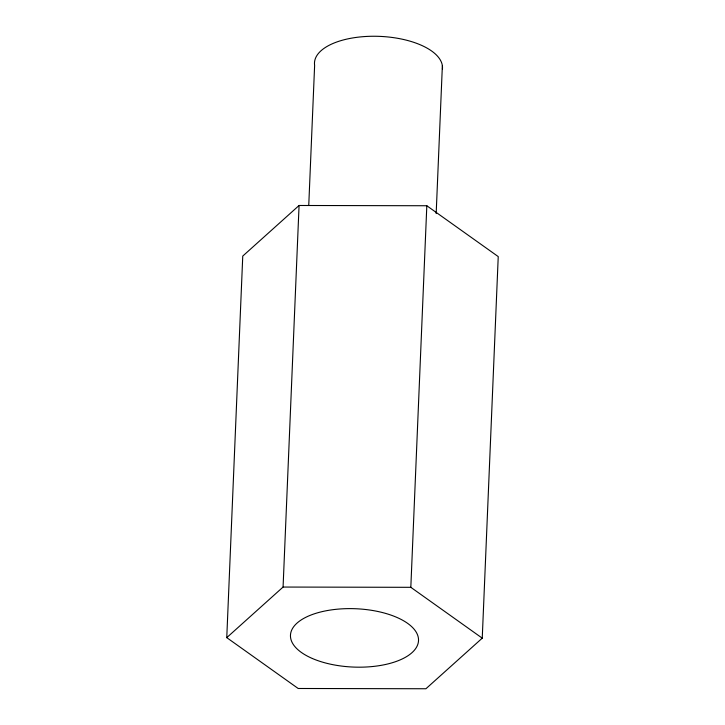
<?xml version="1.0" encoding="UTF-8"?>
<svg xmlns="http://www.w3.org/2000/svg" width="725" height="725" viewBox="0 0 725 725"><rect width="100%" height="100%" fill="white"/><g stroke="black" fill="none" stroke-linecap="round" stroke-linejoin="round"><path stroke-width="1.09" d="M226.762 637.638L242.757 256.07L299.072 205.483L426.817 205.746L498.238 256.596L482.243 638.163L425.928 688.75L298.183 688.487L226.762 637.638L283.076 587.051L410.821 587.313L482.243 638.163M283.076 587.051L299.072 205.483M308.75 205.402L314.623 65.404A64.063 29.181 2.4 0 1 377.716 36.304A64.063 29.181 2.4 0 1 442.449 68.938M410.821 587.313L426.817 205.746M436.169 213.567L442.368 65.667M312.421 658.518A64.063 29.181 2.4 0 0 417.328 645.603A64.063 29.181 2.4 0 0 333.763 609.58A64.063 29.181 2.4 0 0 312.421 658.518"/></g></svg>
